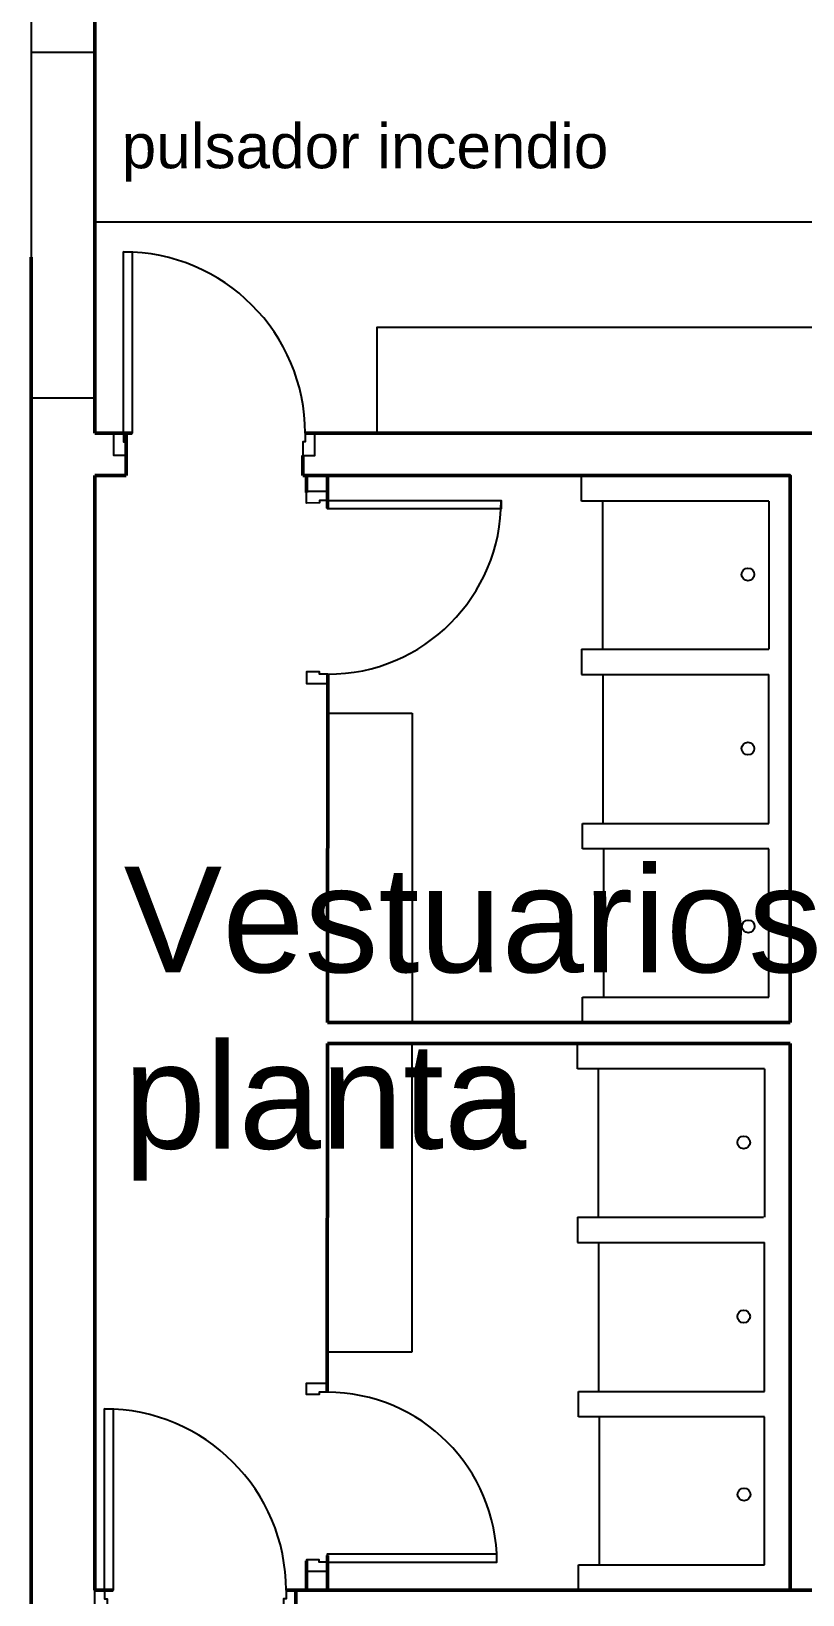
# Model space of a CAD drawing. Header units: millimetres. Extents: x 3051.7 to 3117.6, y 1576.4 to 1673.3.
# Drawn here: x 3076.54 to 3080.19, y 1591.54 to 1598.93 of the extents above; entities that cross this region are included whole.
import ezdxf

# ---------------------------------------------------------------- set-up
doc = ezdxf.new("R2010")
doc.units = ezdxf.units.MM
for name, color, linetype in [('1º piso muebles', 7, 'Continuous'), ('Estructura', 9, 'Continuous'), ('Evacuacion 1er piso', 90, 'Continuous')]:
    doc.layers.add(name, color=color, linetype=linetype)
doc.layers.add('1º piso paredes', color=50, linetype='Continuous', lineweight=50)
doc.styles.get("Standard").update_dxf_attribs({"font": 'arial.ttf'})

msp = doc.modelspace()

# ---------------------------------------------------------------- linework, layer by layer
at = {"layer": '1º piso muebles'}
for p, q in [((3079.1448, 1596.7089), (3079.1448, 1596.8289)), ((3080.0295, 1596.7089), (3079.1448, 1596.7089)), ((3079.2448, 1596.0089), (3079.2448, 1596.7089)), ((3080.0295, 1596.7089), (3080.0295, 1596.0089)), ((3079.1448, 1596.0089), (3080.0295, 1596.0089)), ((3079.1448, 1596.0089), (3079.1448, 1595.8889)), ((3079.1448, 1595.8889), (3080.0295, 1595.8889)), ((3079.2448, 1595.8889), (3079.2448, 1595.185)), ((3080.0295, 1595.185), (3080.0295, 1595.8889)), ((3077.9448, 1595.7071), (3078.3448, 1595.7071)), ((3078.3448, 1595.7071), (3078.3448, 1594.245)), ((3079.1495, 1595.065), (3079.1495, 1595.185)), ((3079.1495, 1595.185), (3080.0295, 1595.185)), ((3080.0295, 1595.065), (3079.1495, 1595.065)), ((3079.2495, 1594.365), (3079.2495, 1595.065)), ((3080.0295, 1594.365), (3080.0295, 1595.065)), ((3079.1495, 1594.245), (3079.1495, 1594.365)), ((3079.1495, 1594.365), (3080.0295, 1594.365)), ((3079.1495, 1594.365), (3079.2495, 1594.365)), ((3080.1295, 1594.245), (3079.1495, 1594.245)), ((3078.3448, 1592.6884), (3078.3448, 1594.145)), ((3079.1248, 1594.025), (3079.1248, 1594.145)), ((3080.0095, 1594.025), (3079.1248, 1594.025)), ((3079.2248, 1593.325), (3079.2248, 1594.025)), ((3080.0095, 1594.025), (3080.0095, 1593.325)), ((3079.1248, 1593.325), (3080.0048, 1593.325)), ((3079.1248, 1593.325), (3079.1248, 1593.205)), ((3079.1248, 1593.205), (3080.0095, 1593.205)), ((3079.2248, 1593.205), (3079.2248, 1592.501)), ((3080.0095, 1592.501), (3080.0095, 1593.205)), ((3077.9448, 1592.6884), (3078.3448, 1592.6884)), ((3079.1295, 1592.381), (3079.1295, 1592.501)), ((3079.1295, 1592.501), (3080.0095, 1592.501)), ((3080.0095, 1592.381), (3079.1295, 1592.381)), ((3079.2295, 1591.681), (3079.2295, 1592.381)), ((3080.0095, 1591.681), (3080.0095, 1592.381)), ((3079.1295, 1591.561), (3079.1295, 1591.681)), ((3079.1295, 1591.681), (3080.0095, 1591.681)), ((3079.1295, 1591.681), (3079.2295, 1591.681)), ((3080.1295, 1591.5629), (3079.1295, 1591.561))]:
    msp.add_line(p, q, dxfattribs=at)
for points in [[(3076.9812, 1597.0289), (3076.9812, 1597.8863), (3077.0217, 1597.8863), (3077.0217, 1597.0289)], [(3077.9446, 1596.7108), (3078.765, 1596.7116), (3078.765, 1596.6728), (3077.9447, 1596.672)], [(3076.8912, 1591.561), (3076.8912, 1592.4184), (3076.9317, 1592.4184), (3076.9317, 1591.561)], [(3077.9424, 1591.6944), (3078.7448, 1591.6944), (3078.7448, 1591.7323), (3077.9424, 1591.7323)]]:
    msp.add_lwpolyline(points, close=True, dxfattribs=at)
for points in [[(3080.3295, 1597.5289), (3078.1775, 1597.5289), (3078.1775, 1597.0289), (3080.3295, 1597.0289)], [(3076.9812, 1597.0289), (3076.9812, 1596.9884), (3076.9928, 1596.9884), (3076.9928, 1596.9247), (3076.9348, 1596.9247), (3076.9348, 1597.0289), (3076.9812, 1597.0289)], [(3077.8386, 1597.0289), (3077.8386, 1596.9884), (3077.827, 1596.9884), (3077.827, 1596.9247), (3077.8849, 1596.9247), (3077.8849, 1597.0289), (3077.8386, 1597.0289)], [(3077.9446, 1596.7108), (3077.9058, 1596.7108), (3077.9059, 1596.6997), (3077.8449, 1596.6996), (3077.8448, 1596.7551), (3077.9446, 1596.7552), (3077.9446, 1596.7108)], [(3077.9454, 1595.8904), (3077.9066, 1595.8904), (3077.9066, 1595.9015), (3077.8456, 1595.9014), (3077.8457, 1595.846), (3077.9454, 1595.8461), (3077.9454, 1595.8904)], [(3077.9424, 1592.4968), (3077.9045, 1592.4968), (3077.9045, 1592.4859), (3077.8448, 1592.4859), (3077.8448, 1592.5402), (3077.9424, 1592.5402), (3077.9424, 1592.4968)], [(3077.9424, 1591.6944), (3077.9045, 1591.6944), (3077.9045, 1591.7052), (3077.8448, 1591.7052), (3077.8448, 1591.651), (3077.9424, 1591.651), (3077.9424, 1591.6944)], [(3076.8912, 1591.561), (3076.8912, 1591.5204), (3076.9028, 1591.5204), (3076.9028, 1591.4567), (3076.8448, 1591.4567), (3076.8448, 1591.561), (3076.8912, 1591.561)], [(3077.7486, 1591.561), (3077.7486, 1591.5204), (3077.737, 1591.5204), (3077.737, 1591.4567), (3077.7949, 1591.4567), (3077.7949, 1591.561), (3077.7486, 1591.561)]]:
    msp.add_lwpolyline(points, dxfattribs=at)
for centre in [(3079.9308, 1596.3621), (3079.9308, 1595.539), (3079.9321, 1594.6983), (3079.9108, 1593.6781), (3079.9108, 1592.8551), (3079.9121, 1592.0143)]:
    msp.add_circle(centre, 0.03, dxfattribs=at)
for centre, radius, start, end in [((3076.9812, 1597.0289), 0.8574, 0, 90), ((3077.9446, 1596.7108), 0.8204, 270.0534, 0.0534), ((3077.9424, 1591.6944), 0.8024, 0, 90), ((3076.8912, 1591.561), 0.8574, 0, 90)]:
    msp.add_arc(centre, radius, start, end, dxfattribs=at)
at = {"layer": '1º piso paredes'}
for p, q in [((3076.8448, 1597.0289), (3076.8448, 1599.0289)), ((3076.5448, 1597.861), (3076.5448, 1581.861)), ((3076.8448, 1597.0289), (3077.0217, 1597.0289)), ((3076.9928, 1596.8289), (3076.9928, 1597.0289)), ((3077.8386, 1597.0289), (3080.3295, 1597.0289)), ((3077.827, 1596.9247), (3077.827, 1596.8289)), ((3076.8448, 1591.561), (3076.8448, 1596.8289)), ((3076.8448, 1596.8289), (3076.9928, 1596.8289)), ((3077.827, 1596.8289), (3077.8448, 1596.8289)), ((3078.3824, 1596.8289), (3077.8448, 1596.8289)), ((3077.8448, 1596.7496), (3077.8448, 1596.8289)), ((3079.1448, 1596.8289), (3077.9448, 1596.8289)), ((3077.9449, 1596.6747), (3077.9449, 1596.8289)), ((3077.9449, 1594.245), (3077.9454, 1595.8904)), ((3077.9449, 1594.245), (3079.7448, 1594.245)), ((3079.1448, 1594.245), (3080.1295, 1594.245)), ((3077.9424, 1592.4968), (3077.9448, 1594.145)), ((3079.1248, 1594.145), (3077.9448, 1594.145)), ((3080.1295, 1594.145), (3079.1248, 1594.145)), ((3077.8448, 1591.561), (3077.8448, 1591.701)), ((3077.9448, 1591.561), (3077.9448, 1591.726)), ((3076.8448, 1591.561), (3076.9317, 1591.561)), ((3077.7486, 1591.561), (3078.3824, 1591.561)), ((3077.7949, 1591.3581), (3077.7949, 1591.561)), ((3077.9448, 1591.561), (3079.7448, 1591.561)), ((3079.1448, 1591.561), (3081.1541, 1591.561))]:
    msp.add_line(p, q, dxfattribs=at)
for points in [[(3079.1448, 1596.8289), (3080.1295, 1596.8289), (3080.1295, 1594.245)], [(3080.1295, 1594.145), (3080.1295, 1591.561)]]:
    msp.add_lwpolyline(points, dxfattribs=at)
at = {"layer": 'Estructura'}
msp.add_lwpolyline([(3076.5448, 1581.861), (3113.6448, 1581.861), (3113.6448, 1605.861), (3076.5448, 1605.861)], close=True, dxfattribs=at)
at = {"layer": 'Evacuacion 1er piso'}
msp.add_lwpolyline([(3076.8448, 1598.829), (3076.5448, 1598.829), (3076.5448, 1597.1967), (3076.8448, 1597.1967)], close=True, dxfattribs=at)
msp.add_lwpolyline([(3076.8448, 1598.0289), (3105.4495, 1598.0289), (3105.4495, 1582.1623)], dxfattribs=at)

# ---------------------------------------------------------------- texts
at = {"layer": '1º piso paredes', "insert": (3076.9811, 1594.9816), "char_height": 0.5, "attachment_point": 1}
msp.add_mtext_dynamic_manual_height_columns('Vestuarios planta', width=3.165635, gutter_width=12.5, heights=[0], dxfattribs=at)
at = {"layer": 'Evacuacion 1er piso', "insert": (3076.9719, 1598.4916), "char_height": 0.21, "attachment_point": 1}
msp.add_mtext_dynamic_manual_height_columns('pulsador incendio', width=2.663558, gutter_width=12.5, heights=[0.3386], dxfattribs=at)

doc.saveas('drawing.dxf')
